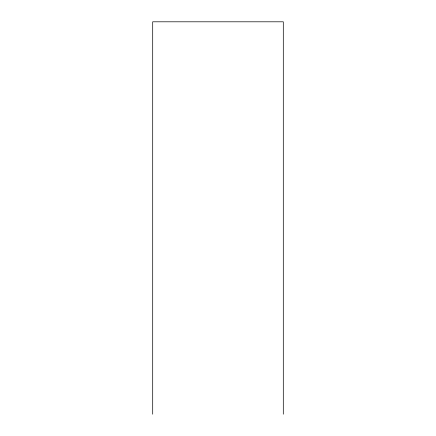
<?xml version="1.0" encoding="UTF-8"?>
<svg xmlns="http://www.w3.org/2000/svg" width="436" height="436" viewBox="0 0 436 436"><rect width="100%" height="100%" fill="white"/><g stroke="black" fill="none" stroke-linecap="round" stroke-linejoin="round"><path stroke-width="0.65" d="M283.302 414.2L283.302 21.8L152.698 21.8L152.698 414.2"/></g></svg>
